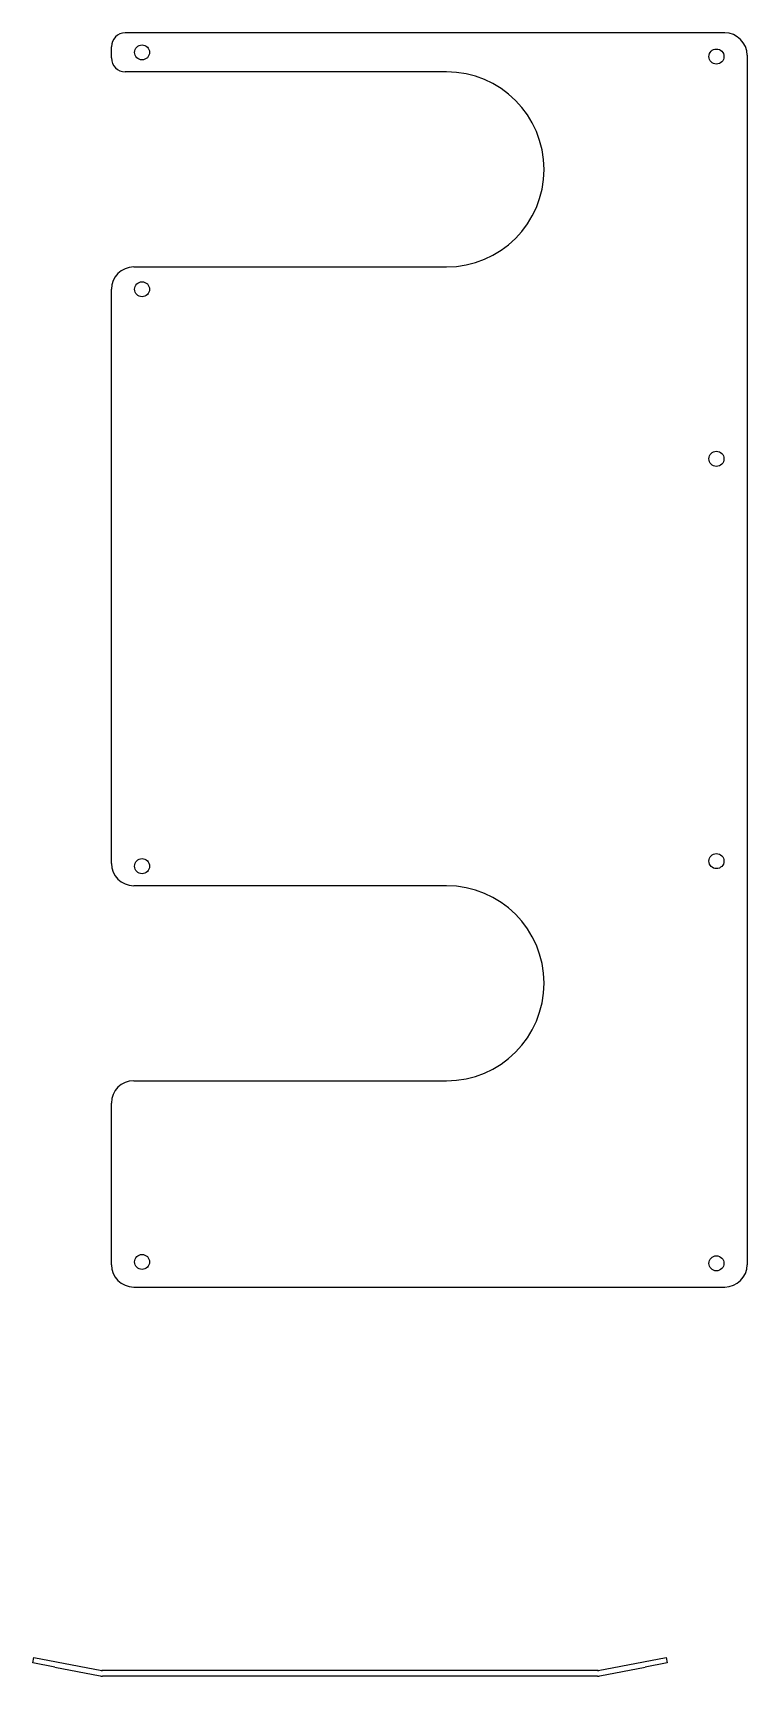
# Model space of a CAD drawing. Extents: x 0 to 791, y 0 to 626.
# Drawn here: x 535 to 791, y 37 to 626 of the extents above; entities that cross this region are included whole.
import ezdxf

# ---------------------------------------------------------------- set-up
doc = ezdxf.new("R2010")
doc.units = 0
doc.linetypes.add('SLD-CONTINUA', pattern=[0])
doc.layers.get('0').update_dxf_attribs({"linetype": 'CONTINUOUS'})

msp = doc.modelspace()

# ---------------------------------------------------------------- linework, layer by layer
at = {"color": 7, "linetype": 'SLD-CONTINUA'}
for p, q in [((782.837421, 626.154531), (567.804344, 626.154531)), ((562.804344, 617.154531), (562.804344, 621.154531)), ((790.837421, 618.154531), (790.837421, 184.154531)), ((682.995147, 612.154531), (567.804344, 612.154531)), ((570.804344, 542.154531), (682.995147, 542.154531)), ((562.804344, 328.154531), (562.804344, 534.154531)), ((682.995147, 320.154531), (570.804344, 320.154531)), ((570.804344, 250.154531), (682.995147, 250.154531)), ((562.804344, 184.154531), (562.804344, 242.154531)), ((570.804344, 176.154531), (782.837421, 176.154531)), ((534.641012, 41.312143), (535.02263, 43.275398)), ((542.49403, 39.785671), (534.641012, 41.312143)), ((535.02263, 43.275398), (559.37427, 38.541918)), ((737.410898, 38.541918), (761.762538, 43.275398)), ((762.144155, 41.312143), (754.291138, 39.785671)), ((761.762538, 43.275398), (762.144155, 41.312143)), ((542.49403, 39.785671), (558.803612, 36.61541)), ((737.410898, 38.541918), (559.37427, 38.541918)), ((737.21832, 36.541918), (559.566848, 36.541918)), ((737.981556, 36.61541), (754.291138, 39.785671))]:
    msp.add_line(p, q, dxfattribs=at)
for centre in [(573.804344, 619.154531), (779.837421, 617.654531), (573.804344, 534.154531), (779.837421, 473.321197), (779.837421, 328.987864), (573.804344, 327.154531), (573.804344, 185.154531), (779.837421, 184.654531)]:
    msp.add_circle(centre, 2.7, dxfattribs=at)
for centre, radius, start, end in [((567.804344, 621.154531), 5, 90, 180), ((782.837421, 618.154531), 8, 0, 90), ((567.804344, 617.154531), 5, 180, 270), ((682.995147, 577.154531), 35, 270, 90), ((570.804344, 534.154531), 8, 90, 180), ((570.804344, 328.154531), 8, 180, 270), ((682.995147, 285.154531), 35, 270, 90), ((570.804344, 242.154531), 8, 90, 180), ((570.804344, 184.154531), 8, 180, 270), ((782.837421, 184.154531), 8, 270, 0), ((559.566848, 40.541918), 4, 259, 270), ((559.566848, 40.541918), 2, 259, 270), ((737.21832, 40.541918), 2, 270, 281), ((737.21832, 40.541918), 4, 270, 281)]:
    msp.add_arc(centre, radius, start, end, dxfattribs=at)

doc.saveas('drawing.dxf')
